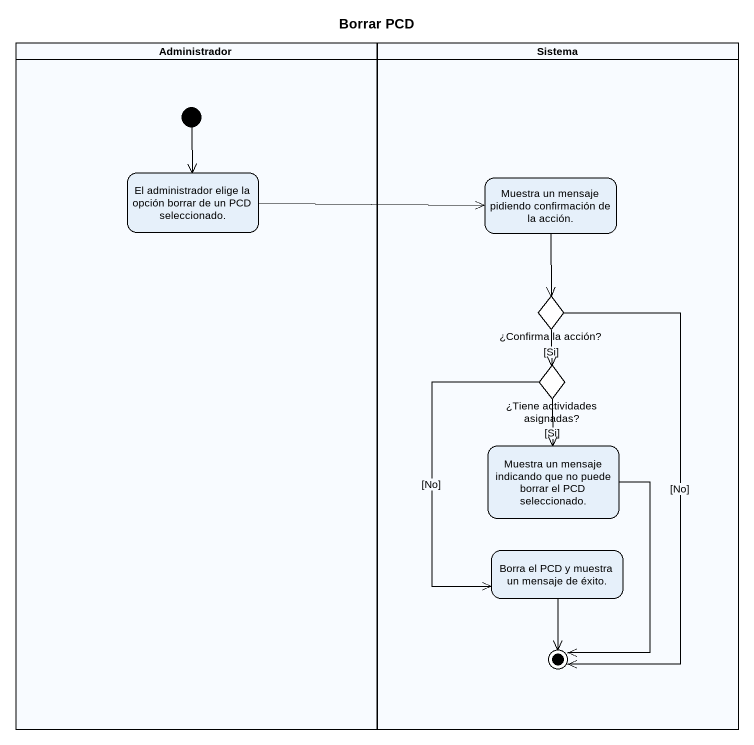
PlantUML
@startuml
title Borrar PCD
hide empty description
state Administrador <<partition>> {
  state "El administrador elige la opción borrar de un PCD seleccionado." as El_administrador_elige_la
  [*] --> El_administrador_elige_la
}
state Sistema <<partition>> {
  state "Muestra un mensaje pidiendo confirmación de la acción." as Muestra_un_mensaje_pidiendo
  state "¿Confirma la acción?" as Confirma_la_acción <<choice>>
  state "¿Tiene actividades asignadas?" as Tiene_actividades_asignadas <<choice>>
  state "Muestra un mensaje indicando que no puede borrar el PCD seleccionado." as Muestra_un_mensaje
  state "Borra el PCD y muestra un mensaje de éxito." as Borra_el_PCD_y_muestra_un
  Confirma_la_acción --> [*] : [No]
  Muestra_un_mensaje --> [*]
  Borra_el_PCD_y_muestra_un --> [*]
}
El_administrador_elige_la -right-> Muestra_un_mensaje_pidiendo
Muestra_un_mensaje_pidiendo --> Confirma_la_acción
Confirma_la_acción --> Tiene_actividades_asignadas : [Si]
Tiene_actividades_asignadas --> Muestra_un_mensaje : [Si]
Tiene_actividades_asignadas --> Borra_el_PCD_y_muestra_un : [No]
@enduml
